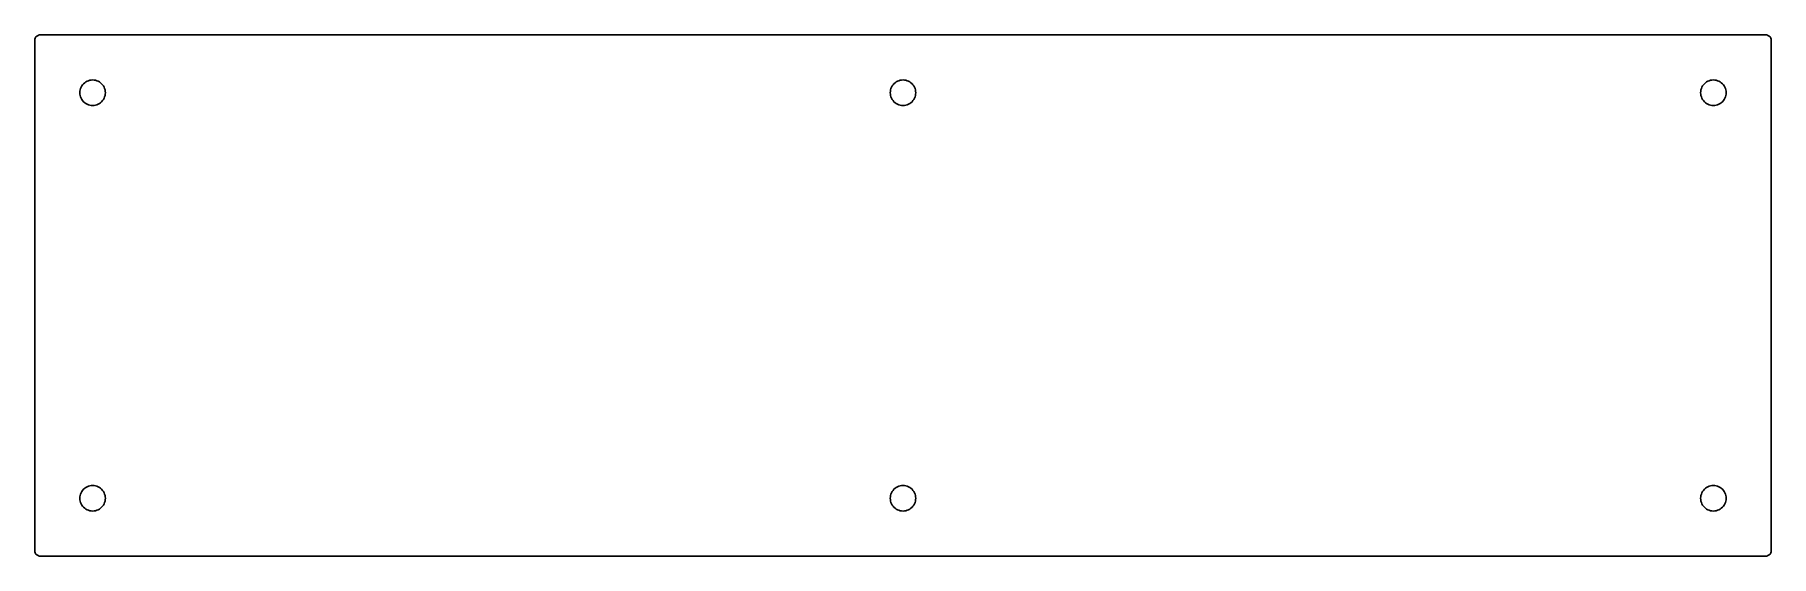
# Model space of a CAD drawing. Header units: metres. Extents: x -150 to 150, y -45 to 45.
import ezdxf

# ---------------------------------------------------------------- set-up
doc = ezdxf.new("R2010")
doc.units = ezdxf.units.M

msp = doc.modelspace()

# ---------------------------------------------------------------- linework, layer by layer
for p, q in [((-149, 45), (-149.223, 44.9749)), ((149, 45), (-149, 45)), ((149.223, 44.9749), (149, 45)), ((-149.975, 44.2225), (-150, 44)), ((-150, 44), (-150, -44)), ((-149.901, 44.4339), (-149.975, 44.2225)), ((-149.782, 44.6235), (-149.901, 44.4339)), ((-149.623, 44.7818), (-149.782, 44.6235)), ((-149.434, 44.901), (-149.623, 44.7818)), ((-149.223, 44.9749), (-149.434, 44.901)), ((149.434, 44.901), (149.223, 44.9749)), ((149.623, 44.7818), (149.434, 44.901)), ((149.782, 44.6235), (149.623, 44.7818)), ((149.901, 44.4339), (149.782, 44.6235)), ((149.975, 44.2225), (149.901, 44.4339)), ((150, 44), (149.975, 44.2225)), ((150, -44), (150, 44)), ((-141.982, 35.9545), (-141.863, 36.1705)), ((-141.863, 36.1705), (-141.72, 36.3717)), ((-141.72, 36.3717), (-141.556, 36.5556)), ((-141.556, 36.5556), (-141.372, 36.72)), ((-141.372, 36.72), (-141.17, 36.8628)), ((-141.17, 36.8628), (-140.955, 36.9821)), ((-140.955, 36.9821), (-140.727, 37.0765)), ((-140.727, 37.0765), (-140.49, 37.1448)), ((-140.49, 37.1448), (-140.246, 37.1862)), ((-140.246, 37.1862), (-140, 37.2)), ((-140, 37.2), (-139.754, 37.1862)), ((-139.754, 37.1862), (-139.51, 37.1448)), ((-139.51, 37.1448), (-139.273, 37.0765)), ((-139.273, 37.0765), (-139.045, 36.9821)), ((-139.045, 36.9821), (-138.83, 36.8628)), ((-138.83, 36.8628), (-138.628, 36.72)), ((-138.628, 36.72), (-138.444, 36.5556)), ((-138.444, 36.5556), (-138.28, 36.3717)), ((-138.28, 36.3717), (-138.137, 36.1705)), ((-138.137, 36.1705), (-138.018, 35.9545)), ((-1.98212, 35.9545), (-1.86279, 36.1705)), ((-1.86279, 36.1705), (-1.72002, 36.3717)), ((-1.72002, 36.3717), (-1.55563, 36.5556)), ((-1.55563, 36.5556), (-1.37167, 36.72)), ((-1.37167, 36.72), (-1.17046, 36.8628)), ((-1.17046, 36.8628), (-0.954544, 36.9821)), ((-0.954544, 36.9821), (-0.726608, 37.0765)), ((-0.726608, 37.0765), (-0.489532, 37.1448)), ((-0.489532, 37.1448), (-0.246307, 37.1862)), ((-0.246307, 37.1862), (0, 37.2)), ((0, 37.2), (0.246307, 37.1862)), ((0.246307, 37.1862), (0.489532, 37.1448)), ((0.489532, 37.1448), (0.726608, 37.0765)), ((0.726608, 37.0765), (0.954544, 36.9821)), ((0.954544, 36.9821), (1.17046, 36.8628)), ((1.17046, 36.8628), (1.37167, 36.72)), ((1.37167, 36.72), (1.55563, 36.5556)), ((1.55563, 36.5556), (1.72002, 36.3717)), ((1.72002, 36.3717), (1.86279, 36.1705)), ((1.86279, 36.1705), (1.98212, 35.9545)), ((138.018, 35.9545), (138.137, 36.1705)), ((138.137, 36.1705), (138.28, 36.3717)), ((138.28, 36.3717), (138.444, 36.5556)), ((138.444, 36.5556), (138.628, 36.72)), ((138.628, 36.72), (138.83, 36.8628)), ((138.83, 36.8628), (139.045, 36.9821)), ((139.045, 36.9821), (139.273, 37.0765)), ((139.273, 37.0765), (139.51, 37.1448)), ((139.51, 37.1448), (139.754, 37.1862)), ((139.754, 37.1862), (140, 37.2)), ((140, 37.2), (140.246, 37.1862)), ((140.246, 37.1862), (140.49, 37.1448)), ((140.49, 37.1448), (140.727, 37.0765)), ((140.727, 37.0765), (140.955, 36.9821)), ((140.955, 36.9821), (141.17, 36.8628)), ((141.17, 36.8628), (141.372, 36.72)), ((141.372, 36.72), (141.556, 36.5556)), ((141.556, 36.5556), (141.72, 36.3717)), ((141.72, 36.3717), (141.863, 36.1705)), ((141.863, 36.1705), (141.982, 35.9545)), ((-142.2, 35), (-142.186, 35.2463)), ((-142.186, 34.7537), (-142.2, 35)), ((-142.186, 35.2463), (-142.145, 35.4895)), ((-142.145, 34.5105), (-142.186, 34.7537)), ((-142.145, 35.4895), (-142.077, 35.7266)), ((-142.077, 34.2734), (-142.145, 34.5105)), ((-142.077, 35.7266), (-141.982, 35.9545)), ((-141.982, 34.0454), (-142.077, 34.2734)), ((-141.863, 33.8295), (-141.982, 34.0454)), ((-141.72, 33.6283), (-141.863, 33.8295)), ((-141.556, 33.4444), (-141.72, 33.6283)), ((-141.372, 33.28), (-141.556, 33.4444)), ((-141.17, 33.1372), (-141.372, 33.28)), ((-140.955, 33.0179), (-141.17, 33.1372)), ((-140.727, 32.9234), (-140.955, 33.0179)), ((-139.045, 33.0179), (-139.273, 32.9234)), ((-138.83, 33.1372), (-139.045, 33.0179)), ((-138.628, 33.28), (-138.83, 33.1372)), ((-138.444, 33.4444), (-138.628, 33.28)), ((-138.28, 33.6283), (-138.444, 33.4444)), ((-138.137, 33.8295), (-138.28, 33.6283)), ((-138.018, 34.0454), (-138.137, 33.8295)), ((-138.018, 35.9545), (-137.923, 35.7266)), ((-137.923, 34.2734), (-138.018, 34.0454)), ((-137.923, 35.7266), (-137.855, 35.4895)), ((-137.855, 34.5105), (-137.923, 34.2734)), ((-137.855, 35.4895), (-137.814, 35.2463)), ((-137.814, 34.7537), (-137.855, 34.5105)), ((-137.814, 35.2463), (-137.8, 35)), ((-137.8, 35), (-137.814, 34.7537)), ((-2.2, 35), (-2.18616, 35.2463)), ((-2.18616, 34.7537), (-2.2, 35)), ((-2.18616, 35.2463), (-2.14484, 35.4895)), ((-2.14484, 34.5105), (-2.18616, 34.7537)), ((-2.14484, 35.4895), (-2.07654, 35.7266)), ((-2.07654, 34.2734), (-2.14484, 34.5105)), ((-2.07654, 35.7266), (-1.98212, 35.9545)), ((-1.98212, 34.0454), (-2.07654, 34.2734)), ((-1.86279, 33.8295), (-1.98212, 34.0454)), ((-1.72002, 33.6283), (-1.86279, 33.8295)), ((-1.55563, 33.4444), (-1.72002, 33.6283)), ((-1.37167, 33.28), (-1.55563, 33.4444)), ((-1.17046, 33.1372), (-1.37167, 33.28)), ((-0.954544, 33.0179), (-1.17046, 33.1372)), ((-0.726608, 32.9234), (-0.954544, 33.0179)), ((0.954544, 33.0179), (0.726608, 32.9234)), ((1.17046, 33.1372), (0.954544, 33.0179)), ((1.37167, 33.28), (1.17046, 33.1372)), ((1.55563, 33.4444), (1.37167, 33.28)), ((1.72002, 33.6283), (1.55563, 33.4444)), ((1.86279, 33.8295), (1.72002, 33.6283)), ((1.98212, 34.0454), (1.86279, 33.8295)), ((1.98212, 35.9545), (2.07654, 35.7266)), ((2.07654, 34.2734), (1.98212, 34.0454)), ((2.07654, 35.7266), (2.14484, 35.4895)), ((2.14484, 34.5105), (2.07654, 34.2734)), ((2.14484, 35.4895), (2.18616, 35.2463)), ((2.18616, 34.7537), (2.14484, 34.5105)), ((2.18616, 35.2463), (2.2, 35)), ((2.2, 35), (2.18616, 34.7537)), ((137.8, 35), (137.814, 35.2463)), ((137.814, 34.7537), (137.8, 35)), ((137.814, 35.2463), (137.855, 35.4895)), ((137.855, 34.5105), (137.814, 34.7537)), ((137.855, 35.4895), (137.923, 35.7266)), ((137.923, 34.2734), (137.855, 34.5105)), ((137.923, 35.7266), (138.018, 35.9545)), ((138.018, 34.0454), (137.923, 34.2734)), ((138.137, 33.8295), (138.018, 34.0454)), ((138.28, 33.6283), (138.137, 33.8295)), ((138.444, 33.4444), (138.28, 33.6283)), ((138.628, 33.28), (138.444, 33.4444)), ((138.83, 33.1372), (138.628, 33.28)), ((139.045, 33.0179), (138.83, 33.1372)), ((139.273, 32.9234), (139.045, 33.0179)), ((140.955, 33.0179), (140.727, 32.9234)), ((141.17, 33.1372), (140.955, 33.0179)), ((141.372, 33.28), (141.17, 33.1372)), ((141.556, 33.4444), (141.372, 33.28)), ((141.72, 33.6283), (141.556, 33.4444)), ((141.863, 33.8295), (141.72, 33.6283)), ((141.982, 34.0454), (141.863, 33.8295)), ((141.982, 35.9545), (142.077, 35.7266)), ((142.077, 34.2734), (141.982, 34.0454)), ((142.077, 35.7266), (142.145, 35.4895)), ((142.145, 34.5105), (142.077, 34.2734)), ((142.145, 35.4895), (142.186, 35.2463)), ((142.186, 34.7537), (142.145, 34.5105)), ((142.186, 35.2463), (142.2, 35)), ((142.2, 35), (142.186, 34.7537)), ((-140.49, 32.8551), (-140.727, 32.9234)), ((-140.246, 32.8138), (-140.49, 32.8551)), ((-140, 32.8), (-140.246, 32.8138)), ((-139.754, 32.8138), (-140, 32.8)), ((-139.51, 32.8551), (-139.754, 32.8138)), ((-139.273, 32.9234), (-139.51, 32.8551)), ((-0.489532, 32.8551), (-0.726608, 32.9234)), ((-0.246307, 32.8138), (-0.489532, 32.8551)), ((0, 32.8), (-0.246307, 32.8138)), ((0.246307, 32.8138), (0, 32.8)), ((0.489532, 32.8551), (0.246307, 32.8138)), ((0.726608, 32.9234), (0.489532, 32.8551)), ((139.51, 32.8551), (139.273, 32.9234)), ((139.754, 32.8138), (139.51, 32.8551)), ((140, 32.8), (139.754, 32.8138)), ((140.246, 32.8138), (140, 32.8)), ((140.49, 32.8551), (140.246, 32.8138)), ((140.727, 32.9234), (140.49, 32.8551)), ((-140.955, -33.0179), (-140.727, -32.9234)), ((-140.727, -32.9234), (-140.49, -32.8551)), ((-140.49, -32.8551), (-140.246, -32.8138)), ((-140.246, -32.8138), (-140, -32.8)), ((-140, -32.8), (-139.754, -32.8138)), ((-139.754, -32.8138), (-139.51, -32.8551)), ((-139.51, -32.8551), (-139.273, -32.9234)), ((-139.273, -32.9234), (-139.045, -33.0179)), ((-0.954544, -33.0179), (-0.726608, -32.9234)), ((-0.726608, -32.9234), (-0.489532, -32.8551)), ((-0.489532, -32.8551), (-0.246307, -32.8138)), ((-0.246307, -32.8138), (0, -32.8)), ((0, -32.8), (0.246307, -32.8138)), ((0.246307, -32.8138), (0.489532, -32.8551)), ((0.489532, -32.8551), (0.726608, -32.9234)), ((0.726608, -32.9234), (0.954544, -33.0179)), ((139.045, -33.0179), (139.273, -32.9234)), ((139.273, -32.9234), (139.51, -32.8551)), ((139.51, -32.8551), (139.754, -32.8138)), ((139.754, -32.8138), (140, -32.8)), ((140, -32.8), (140.246, -32.8138)), ((140.246, -32.8138), (140.49, -32.8551)), ((140.49, -32.8551), (140.727, -32.9234)), ((140.727, -32.9234), (140.955, -33.0179)), ((-142.2, -35), (-142.186, -34.7537)), ((-142.186, -35.2463), (-142.2, -35)), ((-142.186, -34.7537), (-142.145, -34.5105)), ((-142.145, -35.4895), (-142.186, -35.2463)), ((-142.145, -34.5105), (-142.077, -34.2734)), ((-142.077, -35.7266), (-142.145, -35.4895)), ((-142.077, -34.2734), (-141.982, -34.0454)), ((-141.982, -35.9545), (-142.077, -35.7266)), ((-141.982, -34.0454), (-141.863, -33.8295)), ((-141.863, -36.1705), (-141.982, -35.9545)), ((-141.863, -33.8295), (-141.72, -33.6283)), ((-141.72, -33.6283), (-141.556, -33.4444)), ((-141.556, -33.4444), (-141.372, -33.28)), ((-141.372, -33.28), (-141.17, -33.1372)), ((-141.17, -33.1372), (-140.955, -33.0179)), ((-139.045, -33.0179), (-138.83, -33.1372)), ((-138.83, -33.1372), (-138.628, -33.28)), ((-138.628, -33.28), (-138.444, -33.4444)), ((-138.444, -33.4444), (-138.28, -33.6283)), ((-138.28, -33.6283), (-138.137, -33.8295)), ((-138.137, -33.8295), (-138.018, -34.0454)), ((-138.018, -35.9545), (-138.137, -36.1705)), ((-138.018, -34.0454), (-137.923, -34.2734)), ((-137.923, -35.7266), (-138.018, -35.9545)), ((-137.923, -34.2734), (-137.855, -34.5105)), ((-137.855, -35.4895), (-137.923, -35.7266)), ((-137.855, -34.5105), (-137.814, -34.7537)), ((-137.814, -35.2463), (-137.855, -35.4895)), ((-137.814, -34.7537), (-137.8, -35)), ((-137.8, -35), (-137.814, -35.2463)), ((-2.2, -35), (-2.18616, -34.7537)), ((-2.18616, -35.2463), (-2.2, -35)), ((-2.18616, -34.7537), (-2.14484, -34.5105)), ((-2.14484, -35.4895), (-2.18616, -35.2463)), ((-2.14484, -34.5105), (-2.07654, -34.2734)), ((-2.07654, -35.7266), (-2.14484, -35.4895)), ((-2.07654, -34.2734), (-1.98212, -34.0454)), ((-1.98212, -35.9545), (-2.07654, -35.7266)), ((-1.98212, -34.0454), (-1.86279, -33.8295)), ((-1.86279, -36.1705), (-1.98212, -35.9545)), ((-1.86279, -33.8295), (-1.72002, -33.6283)), ((-1.72002, -33.6283), (-1.55563, -33.4444)), ((-1.55563, -33.4444), (-1.37167, -33.28)), ((-1.37167, -33.28), (-1.17046, -33.1372)), ((-1.17046, -33.1372), (-0.954544, -33.0179)), ((0.954544, -33.0179), (1.17046, -33.1372)), ((1.17046, -33.1372), (1.37167, -33.28)), ((1.37167, -33.28), (1.55563, -33.4444)), ((1.55563, -33.4444), (1.72002, -33.6283)), ((1.72002, -33.6283), (1.86279, -33.8295)), ((1.86279, -33.8295), (1.98212, -34.0454)), ((1.98212, -35.9545), (1.86279, -36.1705)), ((1.98212, -34.0454), (2.07654, -34.2734)), ((2.07654, -35.7266), (1.98212, -35.9545)), ((2.07654, -34.2734), (2.14484, -34.5105)), ((2.14484, -35.4895), (2.07654, -35.7266)), ((2.14484, -34.5105), (2.18616, -34.7537)), ((2.18616, -35.2463), (2.14484, -35.4895)), ((2.18616, -34.7537), (2.2, -35)), ((2.2, -35), (2.18616, -35.2463)), ((137.8, -35), (137.814, -34.7537)), ((137.814, -35.2463), (137.8, -35)), ((137.814, -34.7537), (137.855, -34.5105)), ((137.855, -35.4895), (137.814, -35.2463)), ((137.855, -34.5105), (137.923, -34.2734)), ((137.923, -35.7266), (137.855, -35.4895)), ((137.923, -34.2734), (138.018, -34.0454)), ((138.018, -35.9545), (137.923, -35.7266)), ((138.018, -34.0454), (138.137, -33.8295)), ((138.137, -36.1705), (138.018, -35.9545)), ((138.137, -33.8295), (138.28, -33.6283)), ((138.28, -33.6283), (138.444, -33.4444)), ((138.444, -33.4444), (138.628, -33.28)), ((138.628, -33.28), (138.83, -33.1372)), ((138.83, -33.1372), (139.045, -33.0179)), ((140.955, -33.0179), (141.17, -33.1372)), ((141.17, -33.1372), (141.372, -33.28)), ((141.372, -33.28), (141.556, -33.4444)), ((141.556, -33.4444), (141.72, -33.6283)), ((141.72, -33.6283), (141.863, -33.8295)), ((141.863, -33.8295), (141.982, -34.0454)), ((141.982, -35.9545), (141.863, -36.1705)), ((141.982, -34.0454), (142.077, -34.2734)), ((142.077, -35.7266), (141.982, -35.9545)), ((142.077, -34.2734), (142.145, -34.5105)), ((142.145, -35.4895), (142.077, -35.7266)), ((142.145, -34.5105), (142.186, -34.7537)), ((142.186, -35.2463), (142.145, -35.4895)), ((142.186, -34.7537), (142.2, -35)), ((142.2, -35), (142.186, -35.2463)), ((-141.72, -36.3717), (-141.863, -36.1705)), ((-141.556, -36.5556), (-141.72, -36.3717)), ((-141.372, -36.72), (-141.556, -36.5556)), ((-141.17, -36.8628), (-141.372, -36.72)), ((-140.955, -36.9821), (-141.17, -36.8628)), ((-140.727, -37.0765), (-140.955, -36.9821)), ((-140.49, -37.1448), (-140.727, -37.0765)), ((-140.246, -37.1862), (-140.49, -37.1448)), ((-140, -37.2), (-140.246, -37.1862)), ((-139.754, -37.1862), (-140, -37.2)), ((-139.51, -37.1448), (-139.754, -37.1862)), ((-139.273, -37.0765), (-139.51, -37.1448)), ((-139.045, -36.9821), (-139.273, -37.0765)), ((-138.83, -36.8628), (-139.045, -36.9821)), ((-138.628, -36.72), (-138.83, -36.8628)), ((-138.444, -36.5556), (-138.628, -36.72)), ((-138.28, -36.3717), (-138.444, -36.5556)), ((-138.137, -36.1705), (-138.28, -36.3717)), ((-1.72002, -36.3717), (-1.86279, -36.1705)), ((-1.55563, -36.5556), (-1.72002, -36.3717)), ((-1.37167, -36.72), (-1.55563, -36.5556)), ((-1.17046, -36.8628), (-1.37167, -36.72)), ((-0.954544, -36.9821), (-1.17046, -36.8628)), ((-0.726608, -37.0765), (-0.954544, -36.9821)), ((-0.489532, -37.1448), (-0.726608, -37.0765)), ((-0.246307, -37.1862), (-0.489532, -37.1448)), ((0, -37.2), (-0.246307, -37.1862)), ((0.246307, -37.1862), (0, -37.2)), ((0.489532, -37.1448), (0.246307, -37.1862)), ((0.726608, -37.0765), (0.489532, -37.1448)), ((0.954544, -36.9821), (0.726608, -37.0765)), ((1.17046, -36.8628), (0.954544, -36.9821)), ((1.37167, -36.72), (1.17046, -36.8628)), ((1.55563, -36.5556), (1.37167, -36.72)), ((1.72002, -36.3717), (1.55563, -36.5556)), ((1.86279, -36.1705), (1.72002, -36.3717)), ((138.28, -36.3717), (138.137, -36.1705)), ((138.444, -36.5556), (138.28, -36.3717)), ((138.628, -36.72), (138.444, -36.5556)), ((138.83, -36.8628), (138.628, -36.72)), ((139.045, -36.9821), (138.83, -36.8628)), ((139.273, -37.0765), (139.045, -36.9821)), ((139.51, -37.1448), (139.273, -37.0765)), ((139.754, -37.1862), (139.51, -37.1448)), ((140, -37.2), (139.754, -37.1862)), ((140.246, -37.1862), (140, -37.2)), ((140.49, -37.1448), (140.246, -37.1862)), ((140.727, -37.0765), (140.49, -37.1448)), ((140.955, -36.9821), (140.727, -37.0765)), ((141.17, -36.8628), (140.955, -36.9821)), ((141.372, -36.72), (141.17, -36.8628)), ((141.556, -36.5556), (141.372, -36.72)), ((141.72, -36.3717), (141.556, -36.5556)), ((141.863, -36.1705), (141.72, -36.3717)), ((-150, -44), (-149.975, -44.2225)), ((-149.975, -44.2225), (-149.901, -44.4339)), ((-149.901, -44.4339), (-149.782, -44.6235)), ((-149.782, -44.6235), (-149.623, -44.7818)), ((-149.623, -44.7818), (-149.434, -44.901)), ((-149.434, -44.901), (-149.223, -44.9749)), ((-149.223, -44.9749), (-149, -45)), ((-149, -45), (149, -45)), ((149, -45), (149.223, -44.9749)), ((149.223, -44.9749), (149.434, -44.901)), ((149.434, -44.901), (149.623, -44.7818)), ((149.623, -44.7818), (149.782, -44.6235)), ((149.782, -44.6235), (149.901, -44.4339)), ((149.901, -44.4339), (149.975, -44.2225)), ((149.975, -44.2225), (150, -44))]:
    msp.add_line(p, q)

doc.saveas('drawing.dxf')
